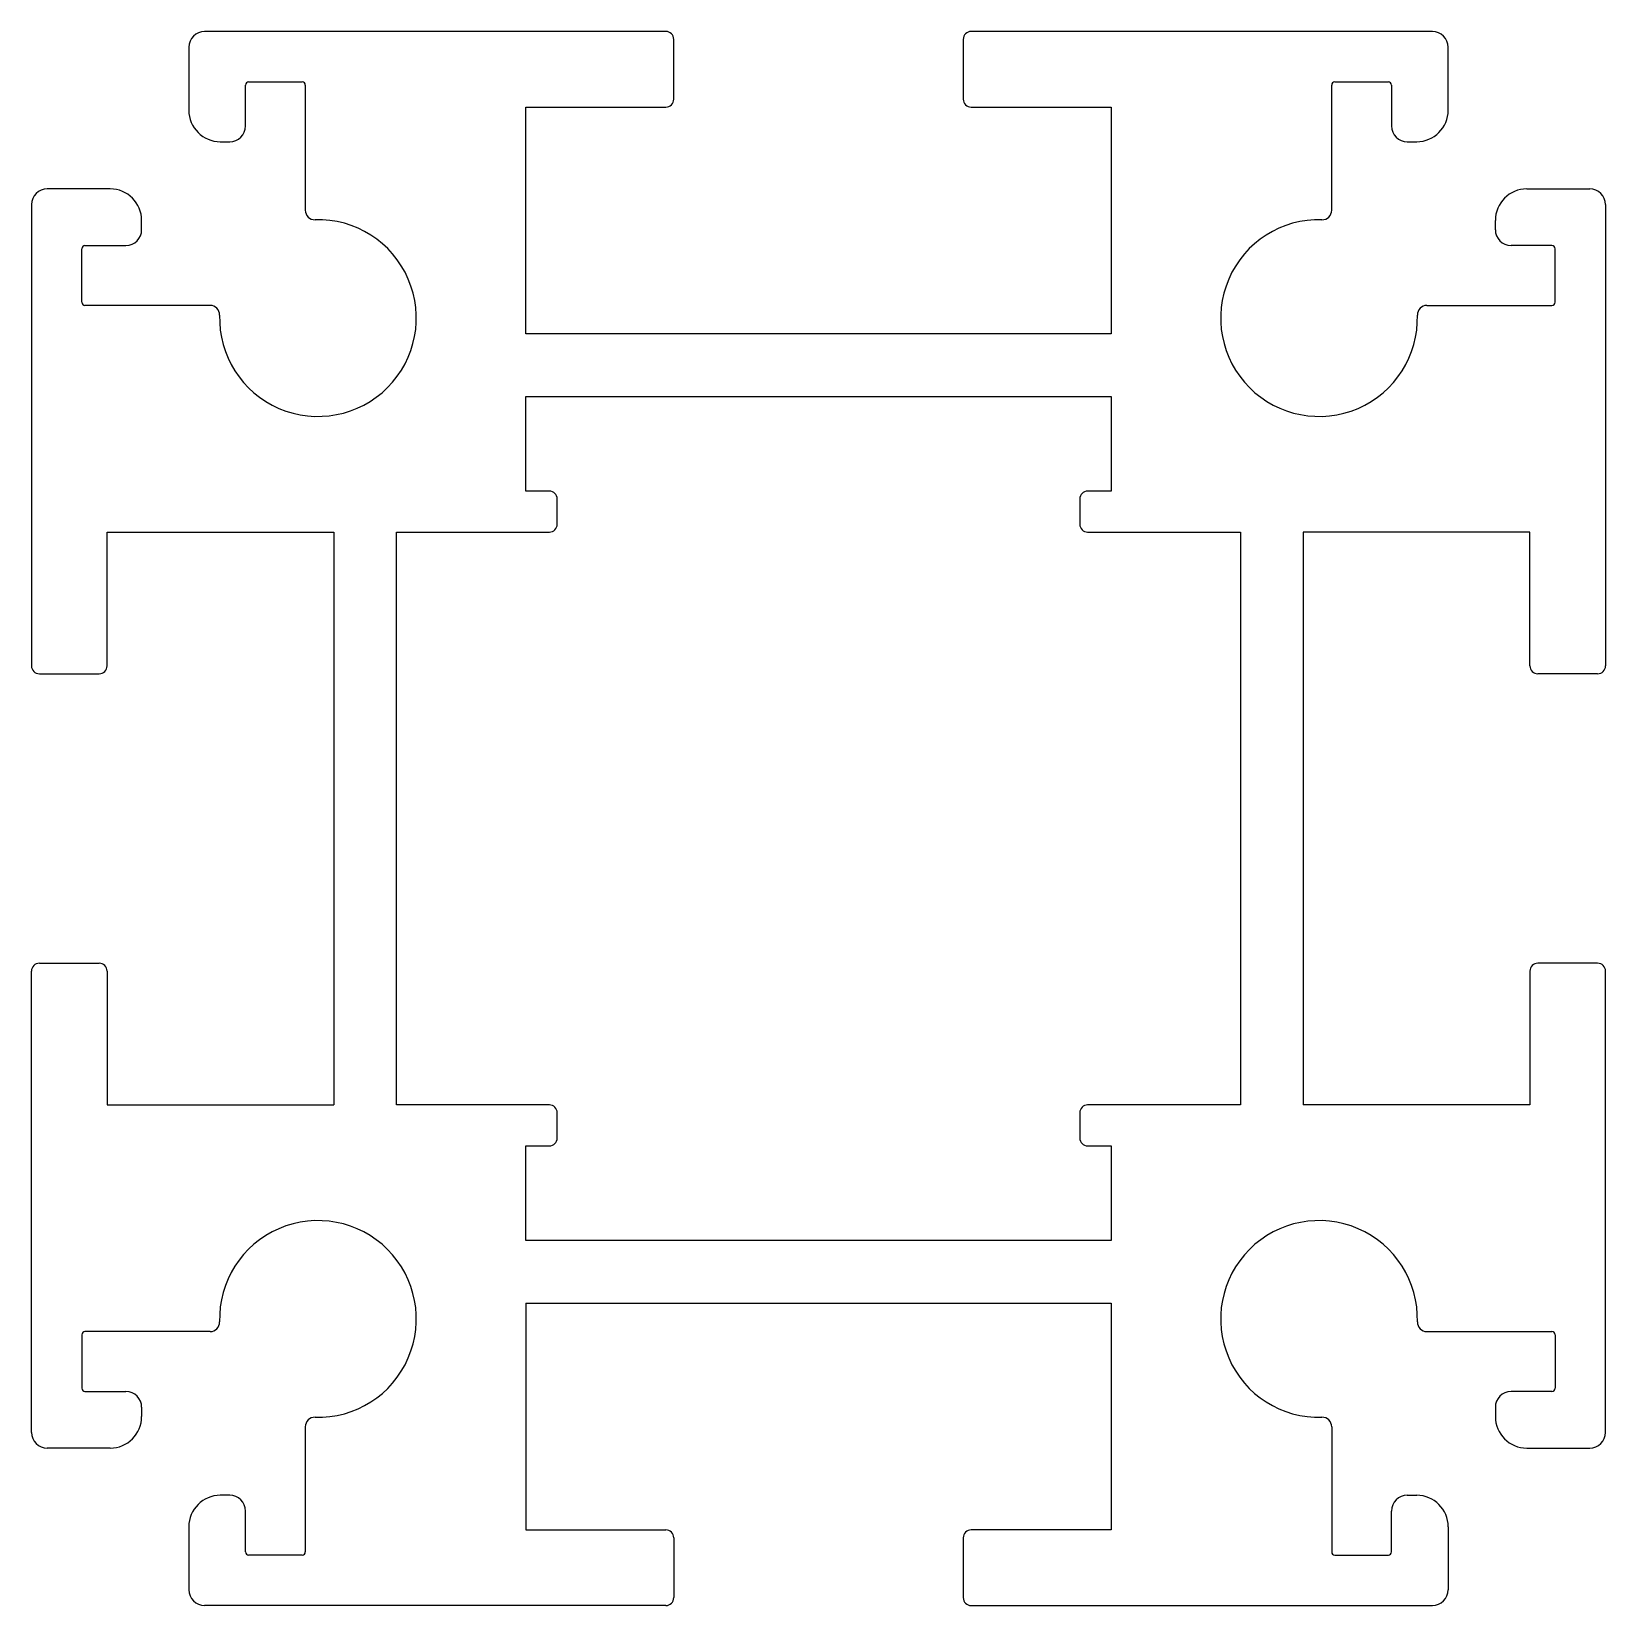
# Model space of a CAD drawing. Extents: x 2087.1 to 2137.1, y 1511 to 1561.
import ezdxf

# ---------------------------------------------------------------- set-up
doc = ezdxf.new("R2010")
doc.units = 0
doc.layers.get('0').update_dxf_attribs({"linetype": 'CONTINUOUS'})

msp = doc.modelspace()

# ---------------------------------------------------------------- linework, layer by layer
for p, q in [((2107.248, 1560.97), (2092.596, 1560.968)), ((2107.498, 1558.82), (2107.498, 1560.72)), ((2116.698, 1560.72), (2116.698, 1558.82)), ((2131.6, 1560.968), (2116.948, 1560.97)), ((2092.096, 1560.468), (2092.096, 1558.468)), ((2132.1, 1558.468), (2132.1, 1560.468)), ((2093.896, 1557.968), (2093.896, 1559.268)), ((2093.996, 1559.368), (2095.696, 1559.368)), ((2095.796, 1559.268), (2095.796, 1555.292)), ((2128.4, 1555.292), (2128.4, 1559.268)), ((2128.5, 1559.368), (2130.2, 1559.368)), ((2130.3, 1559.268), (2130.3, 1557.968)), ((2102.798, 1551.37), (2102.798, 1558.57)), ((2102.798, 1558.57), (2107.248, 1558.57)), ((2116.948, 1558.57), (2121.398, 1558.57)), ((2121.398, 1558.57), (2121.398, 1551.37)), ((2093.096, 1557.468), (2093.396, 1557.468)), ((2130.8, 1557.468), (2131.1, 1557.468)), ((2089.598, 1555.97), (2087.598, 1555.97)), ((2134.598, 1555.97), (2136.598, 1555.97)), ((2087.098, 1555.47), (2087.098, 1540.82)), ((2137.098, 1555.47), (2137.098, 1540.82)), ((2090.598, 1554.67), (2090.598, 1554.97)), ((2133.598, 1554.67), (2133.598, 1554.97)), ((2088.698, 1552.37), (2088.698, 1554.07)), ((2088.798, 1554.17), (2090.098, 1554.17)), ((2135.398, 1554.17), (2134.098, 1554.17)), ((2135.498, 1552.37), (2135.498, 1554.07)), ((2092.775, 1552.27), (2088.798, 1552.27)), ((2131.422, 1552.27), (2135.398, 1552.27)), ((2121.398, 1551.37), (2102.798, 1551.37)), ((2102.798, 1546.37), (2102.798, 1549.37)), ((2102.798, 1549.37), (2121.398, 1549.37)), ((2121.398, 1549.37), (2121.398, 1546.37)), ((2103.548, 1546.37), (2102.798, 1546.37)), ((2103.798, 1545.32), (2103.798, 1546.12)), ((2120.398, 1546.12), (2120.398, 1545.32)), ((2121.398, 1546.37), (2120.648, 1546.37)), ((2089.498, 1540.82), (2089.498, 1545.07)), ((2089.498, 1545.07), (2096.698, 1545.07)), ((2096.698, 1545.07), (2096.698, 1526.87)), ((2098.698, 1526.87), (2098.698, 1545.07)), ((2098.698, 1545.07), (2103.548, 1545.07)), ((2120.648, 1545.07), (2125.498, 1545.07)), ((2125.498, 1545.07), (2125.498, 1526.87)), ((2127.498, 1545.07), (2127.498, 1526.87)), ((2134.698, 1545.07), (2127.498, 1545.07)), ((2134.698, 1540.82), (2134.698, 1545.07)), ((2087.348, 1540.57), (2089.248, 1540.57)), ((2136.848, 1540.57), (2134.948, 1540.57)), ((2087.098, 1516.47), (2087.098, 1531.12)), ((2087.348, 1531.37), (2089.248, 1531.37)), ((2089.498, 1531.12), (2089.498, 1526.87)), ((2134.698, 1531.12), (2134.698, 1526.87)), ((2136.848, 1531.37), (2134.948, 1531.37)), ((2137.098, 1516.47), (2137.098, 1531.12)), ((2089.498, 1526.87), (2096.698, 1526.87)), ((2103.548, 1526.87), (2098.698, 1526.87)), ((2103.798, 1525.82), (2103.798, 1526.62)), ((2120.398, 1526.62), (2120.398, 1525.82)), ((2125.498, 1526.87), (2120.648, 1526.87)), ((2134.698, 1526.87), (2127.498, 1526.87)), ((2102.798, 1522.57), (2102.798, 1525.57)), ((2102.798, 1525.57), (2103.548, 1525.57)), ((2120.648, 1525.57), (2121.398, 1525.57)), ((2121.398, 1525.57), (2121.398, 1522.57)), ((2121.398, 1522.57), (2102.798, 1522.57)), ((2102.798, 1520.57), (2102.798, 1513.37)), ((2102.798, 1520.57), (2121.398, 1520.57)), ((2121.398, 1520.57), (2121.398, 1513.37)), ((2088.698, 1519.57), (2088.698, 1517.87)), ((2092.775, 1519.67), (2088.798, 1519.67)), ((2131.422, 1519.67), (2135.398, 1519.67)), ((2135.498, 1519.57), (2135.498, 1517.87)), ((2088.798, 1517.77), (2090.098, 1517.77)), ((2135.398, 1517.77), (2134.098, 1517.77)), ((2090.598, 1517.27), (2090.598, 1516.97)), ((2133.598, 1517.27), (2133.598, 1516.97)), ((2095.796, 1516.649), (2095.796, 1512.672)), ((2128.4, 1516.649), (2128.4, 1512.672)), ((2089.598, 1515.97), (2087.598, 1515.97)), ((2134.598, 1515.97), (2136.598, 1515.97)), ((2093.396, 1514.472), (2093.096, 1514.472)), ((2130.8, 1514.472), (2131.1, 1514.472)), ((2093.896, 1512.672), (2093.896, 1513.972)), ((2130.3, 1512.672), (2130.3, 1513.972)), ((2092.096, 1513.472), (2092.096, 1511.472)), ((2102.798, 1513.37), (2107.248, 1513.37)), ((2107.498, 1513.12), (2107.498, 1511.22)), ((2116.698, 1513.12), (2116.698, 1511.22)), ((2121.398, 1513.37), (2116.948, 1513.37)), ((2132.1, 1513.472), (2132.1, 1511.472)), ((2095.696, 1512.572), (2093.996, 1512.572)), ((2128.5, 1512.572), (2130.2, 1512.572)), ((2107.248, 1510.97), (2092.596, 1510.972)), ((2116.948, 1510.97), (2131.6, 1510.972))]:
    msp.add_line(p, q)
for centre, radius, start, end in [((2092.596, 1560.468), 0.5, 90, 180), ((2107.248, 1560.72), 0.25, 0, 90), ((2116.948, 1560.72), 0.25, 90, 180), ((2131.6, 1560.468), 0.5, 0, 90), ((2093.996, 1559.268), 0.1, 90, 180), ((2095.696, 1559.268), 0.1, 0, 90), ((2128.5, 1559.268), 0.1, 90, 180), ((2130.2, 1559.268), 0.1, 0, 90), ((2107.248, 1558.82), 0.25, 270, 0), ((2116.948, 1558.82), 0.25, 180, 270), ((2093.096, 1558.468), 1, 180, 270), ((2131.1, 1558.468), 1, 270, 0), ((2093.396, 1557.968), 0.5, 270, 360), ((2130.8, 1557.968), 0.5, 180, 270), ((2087.598, 1555.47), 0.5, 90, 180), ((2089.598, 1554.97), 1, 0, 90), ((2134.598, 1554.97), 1, 90, 180), ((2136.598, 1555.47), 0.5, 0, 90), ((2096.096, 1555.292), 0.3, 180, 271.7083), ((2128.1, 1555.292), 0.3, 268.2917, 360), ((2090.098, 1554.67), 0.5, 270, 360), ((2096.198, 1551.868), 3.125, 178.2917, 91.7083), ((2127.998, 1551.868), 3.125, 88.2917, 1.7083), ((2134.098, 1554.67), 0.5, 180, 270), ((2088.798, 1554.07), 0.1, 90, 180), ((2135.398, 1554.07), 0.1, 0, 90), ((2088.798, 1552.37), 0.1, 180, 270), ((2092.775, 1551.97), 0.3, 358.2917, 90), ((2131.422, 1551.97), 0.3, 90, 181.7083), ((2135.398, 1552.37), 0.1, 270, 0), ((2103.548, 1546.12), 0.25, 0, 90), ((2120.648, 1546.12), 0.25, 90, 180), ((2103.548, 1545.32), 0.25, 270, 0), ((2120.648, 1545.32), 0.25, 180, 270), ((2087.348, 1540.82), 0.25, 180, 270), ((2089.248, 1540.82), 0.25, 270, 0), ((2134.948, 1540.82), 0.25, 180, 270), ((2136.848, 1540.82), 0.25, 270, 0), ((2087.348, 1531.12), 0.25, 90, 180), ((2089.248, 1531.12), 0.25, 0, 90), ((2134.948, 1531.12), 0.25, 90, 180), ((2136.848, 1531.12), 0.25, 0, 90), ((2103.548, 1526.62), 0.25, 0, 90), ((2120.648, 1526.62), 0.25, 90, 180), ((2103.548, 1525.82), 0.25, 270, 0), ((2120.648, 1525.82), 0.25, 180, 270), ((2096.198, 1520.072), 3.125, 268.2917, 181.7083), ((2127.998, 1520.072), 3.125, 358.2917, 271.7083), ((2088.798, 1519.57), 0.1, 90, 180), ((2092.775, 1519.97), 0.3, 270, 1.7083), ((2131.422, 1519.97), 0.3, 178.2917, 270), ((2135.398, 1519.57), 0.1, 0, 90), ((2088.798, 1517.87), 0.1, 180, 270), ((2090.098, 1517.27), 0.5, 0, 90), ((2134.098, 1517.27), 0.5, 90, 180), ((2135.398, 1517.87), 0.1, 270, 360), ((2089.598, 1516.97), 1, 270, 0), ((2096.096, 1516.649), 0.3, 88.2917, 180), ((2128.1, 1516.649), 0.3, 0, 91.7083), ((2134.598, 1516.97), 1, 180, 270), ((2087.598, 1516.47), 0.5, 180, 270), ((2136.598, 1516.47), 0.5, 270, 360), ((2093.096, 1513.472), 1, 90, 180), ((2093.396, 1513.972), 0.5, 0, 90), ((2130.8, 1513.972), 0.5, 90, 180), ((2131.1, 1513.472), 1, 0, 90), ((2107.248, 1513.12), 0.25, 0, 90), ((2116.948, 1513.12), 0.25, 90, 180), ((2093.996, 1512.672), 0.1, 180, 270), ((2095.696, 1512.672), 0.1, 270, 360), ((2128.5, 1512.672), 0.1, 180, 270), ((2130.2, 1512.672), 0.1, 270, 0), ((2092.596, 1511.472), 0.5, 180, 270), ((2107.248, 1511.22), 0.25, 270, 0), ((2116.948, 1511.22), 0.25, 180, 270), ((2131.6, 1511.472), 0.5, 270, 360)]:
    msp.add_arc(centre, radius, start, end)

doc.saveas('drawing.dxf')
